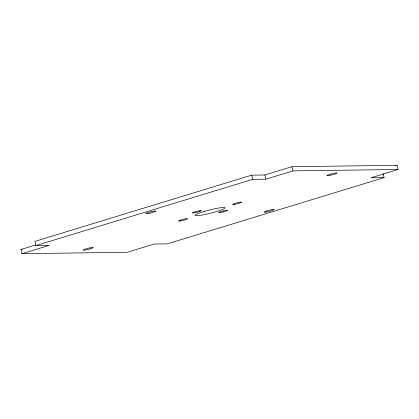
<?xml version="1.0" encoding="UTF-8"?>
<svg xmlns="http://www.w3.org/2000/svg" width="419" height="419" viewBox="0 0 419 419"><rect width="100%" height="100%" fill="white"/><g stroke="black" fill="none" stroke-linecap="round" stroke-linejoin="round"><path stroke-width="0.63" d="M383.029 173.429L384.092 177.619L370.956 177.792L398.05 169.512L396.992 165.322L291.902 166.694L264.803 174.974L251.667 175.147L34.908 241.381L35.971 245.571L49.107 245.398L22.008 253.678L20.95 249.488L35.73 244.974M35.971 245.571L252.73 179.332L265.866 179.164L292.96 170.884L398.05 169.512M395.756 165.699L396.992 165.322M384.092 177.619L167.333 243.853L154.197 244.026L127.098 252.306L22.008 253.678M20.95 249.488L22.254 249.473M291.902 166.694L292.96 170.884M264.803 174.974L265.866 179.164M251.667 175.147L252.73 179.332M199.617 211.501L199.376 211.579A4.656 0.503 -14.2 0 1 192.709 213.009A4.656 0.503 -14.2 0 1 196.045 211.469L196.333 211.391A4.656 0.503 -14.2 0 1 201.078 210.527A4.656 0.503 -14.2 0 1 199.617 211.501M90.876 248.645L90.593 248.734A5.201 0.56 -14.2 0 1 83.564 250.237A5.201 0.56 -14.2 0 1 86.204 248.792L86.513 248.697A5.201 0.56 -14.2 0 1 92.641 247.467A5.201 0.56 -14.2 0 1 90.876 248.645M204.362 211.412L203.461 211.679A15.524 1.676 -14.2 0 0 196.485 215.733L196.94 215.722A15.524 1.676 -14.2 0 0 216.597 211.511A15.524 1.676 -14.2 0 0 223.976 207.457L223.578 207.457A15.524 1.676 -14.2 0 0 204.362 211.412M330.685 174.095L330.366 174.184A5.201 0.56 -14.2 0 0 328.522 175.619A5.201 0.56 -14.2 0 0 336.85 173.257A5.201 0.56 -14.2 0 0 330.685 174.095M223.432 211.873L223.138 211.951A4.656 0.503 -14.2 0 1 219.221 212.155A4.656 0.503 -14.2 0 1 226.993 210.191A4.656 0.503 -14.2 0 1 223.432 211.873M150.552 213.035L150.222 213.114A5.201 0.56 -14.2 0 1 146.744 213.082A5.201 0.56 -14.2 0 1 155.302 210.982L155.454 210.982A5.201 0.56 -14.2 0 1 150.552 213.035M180.652 220.892A4.656 0.503 -14.2 0 0 187.45 218.749A4.656 0.503 -14.2 0 0 180.704 219.98A4.656 0.503 -14.2 0 0 180.652 220.892M234.839 204.336A4.656 0.503 -14.2 0 0 241.643 202.188A4.656 0.503 -14.2 0 0 234.891 203.424A4.656 0.503 -14.2 0 0 234.839 204.336M266.594 211.962A5.201 0.56 -14.2 0 0 274.188 209.568A5.201 0.56 -14.2 0 0 266.652 210.94A5.201 0.56 -14.2 0 0 266.594 211.962"/></g></svg>
